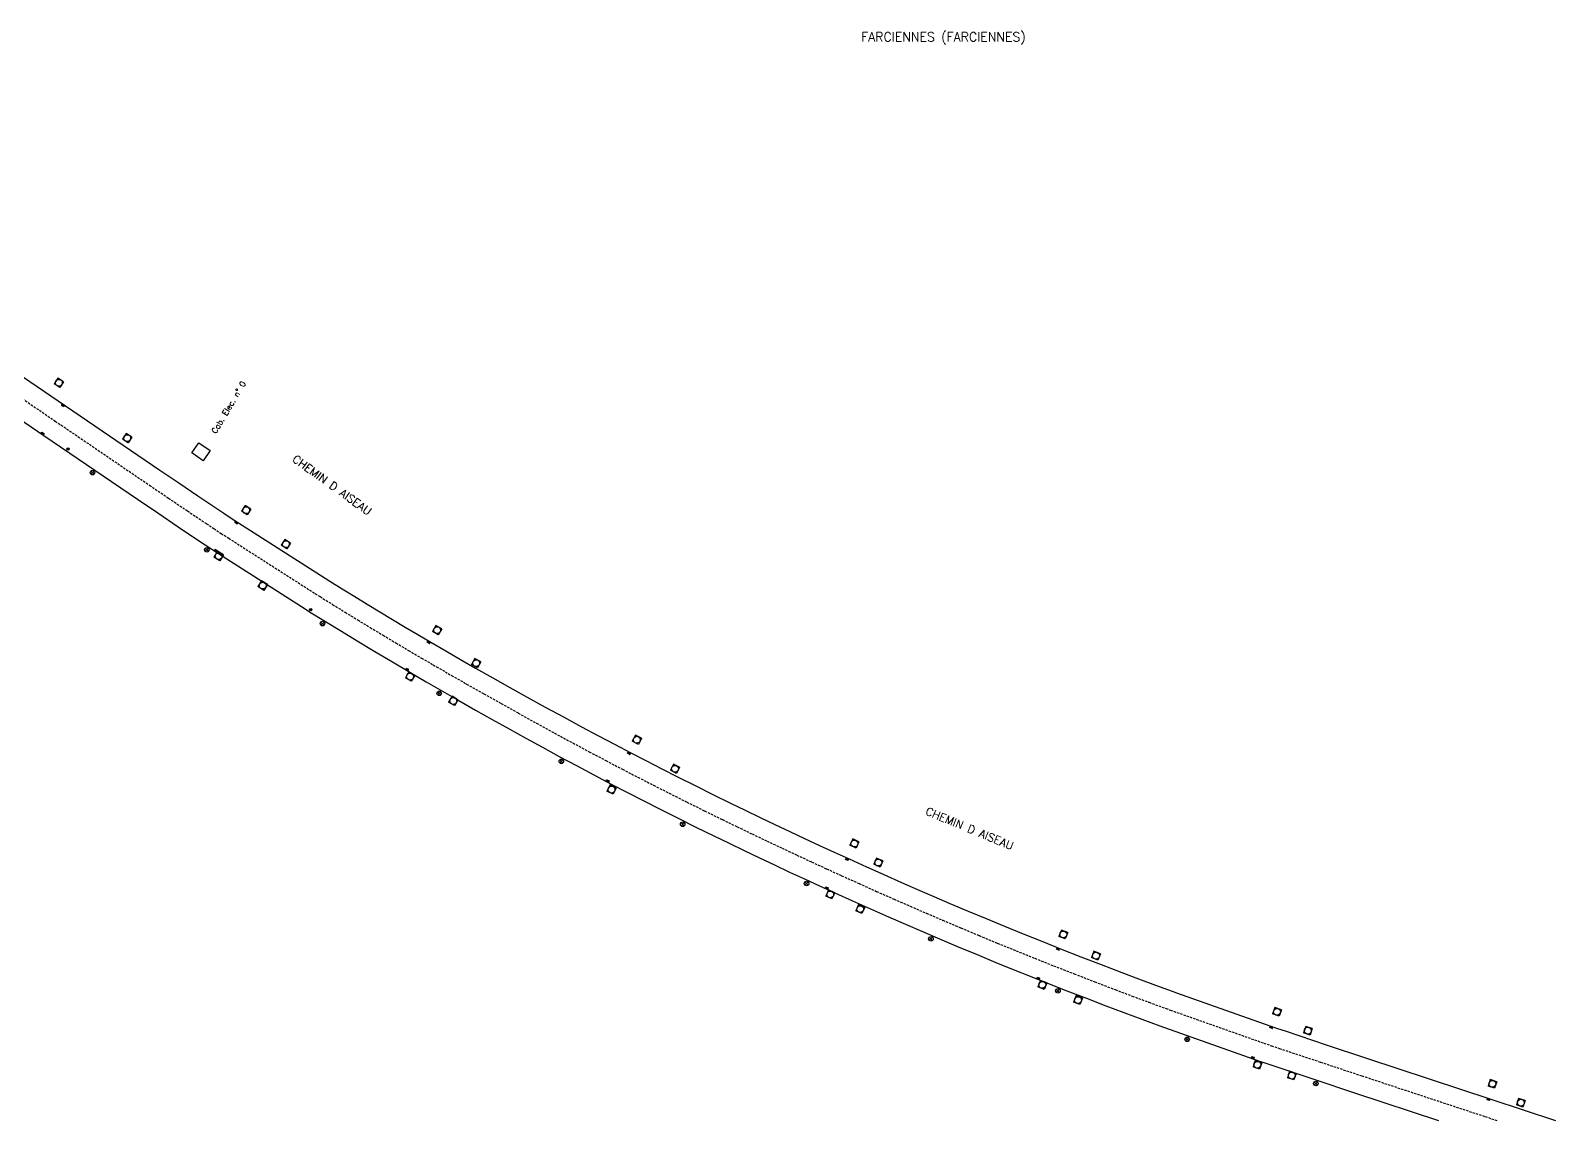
# Model space of a CAD drawing. Header units: millimetres. Extents: x 164000 to 164668, y 125000 to 125495.
# Drawn here: x 164334.8 to 164668.2, y 125000 to 125238.3 of the extents above; entities that cross this region are included whole.
import ezdxf
from ezdxf.enums import TextEntityAlignment as Align

# ---------------------------------------------------------------- set-up
doc = ezdxf.new("R2010")
doc.units = ezdxf.units.MM
doc.linetypes.add('DASHED', pattern=[0.75, 0.5, -0.25])
doc.layers.get('0').update_dxf_attribs({"linetype": 'CONTINUOUS'})
for name, color, linetype in [('W0001', 6, 'DASHED'), ('W0008', 7, 'CONTINUOUS'), ('W0400', 7, 'CONTINUOUS'), ('W0420', 7, 'CONTINUOUS'), ('W0431', 7, 'CONTINUOUS'), ('W0469', 7, 'CONTINUOUS'), ('W0856', 7, 'CONTINUOUS'), ('W0980', 7, 'CONTINUOUS'), ('W0989', 7, 'CONTINUOUS'), ('W0991', 7, 'CONTINUOUS')]:
    doc.layers.add(name, color=color, linetype=linetype)
doc.styles.get("Standard").update_dxf_attribs({"font": 'romans.shx', "width": 0.85})

# ---------------------------------------------------------------- blocks, each defined once
blk = doc.blocks.new('T420')
for p, q in [((0.75, 0.75), (-0.75, 0.75)), ((-0.75, 0.75), (-0.75, -0.75)), ((0.75, 0.75), (0.75, -0.75)), ((0.75, -0.75), (-0.75, -0.75))]:
    blk.add_line(p, q)
blk.add_ellipse((0, 0), major_axis=(-0.53, 0.53), ratio=1, start_param=3.926991, end_param=10.210176)
blk = doc.blocks.new('T400')
for p, q in [((-0.15, 0.3), (0.15, 0.3)), ((-0.15, -0.25), (-0.15, 0.3)), ((-0.15, 0.15), (0.15, 0.15)), ((-0.15, 0), (0.15, 0)), ((0.15, 0.3), (0.15, -0.25)), ((-0.15, -0.15), (0.15, -0.15)), ((-0.15, -0.25), (-0.15, -0.3)), ((-0.15, -0.3), (0.15, -0.3)), ((0.15, -0.3), (0.15, -0.25))]:
    blk.add_line(p, q)
blk = doc.blocks.new('T469')
at = {"color": 0, "linetype": 'Continuous', "flags": 128}
for points in [[(-0.35, 0.35), (0.35, -0.35)], [(-0.35, -0.35), (0.35, 0.35)]]:
    blk.add_lwpolyline(points, dxfattribs=at)
at = {"color": 0, "linetype": 'Continuous'}
blk.add_circle((0, 0), 0.5, dxfattribs=at)
blk = doc.blocks.new('T856')
for p, q in [((-0.125, 0), (0.125, 0)), ((0, 0.125), (0, -0.125))]:
    blk.add_line(p, q)
blk.add_ellipse((0, 0), major_axis=(-0.177, 0.177), ratio=1, start_param=3.9269908, end_param=10.2101761)

msp = doc.modelspace()

# ---------------------------------------------------------------- linework, layer by layer
at = {"layer": 'W0001'}
msp.add_lwpolyline([(164311.93, 125172.12), (164340.21, 125152.87), (164360.81, 125138.85), (164364.95, 125136.04), (164369.1, 125133.24), (164373.27, 125130.45), (164374.88, 125129.38), (164376.5, 125128.32), (164378.12, 125127.27), (164397.03, 125115.18), (164398.1, 125114.5), (164400.84, 125112.79), (164403.58, 125111.1), (164406.33, 125109.42), (164409.08, 125107.75), (164411.87, 125106.07), (164414.66, 125104.4), (164417.46, 125102.74), (164420.27, 125101.09), (164423.54, 125099.18), (164426.82, 125097.29), (164430.11, 125095.41), (164433.88, 125093.27), (164437.66, 125091.15), (164441.44, 125089.05), (164445.4, 125086.86), (164449.37, 125084.69), (164453.35, 125082.53), (164456.96, 125080.6), (164460.57, 125078.68), (164464.19, 125076.78), (164467.6, 125075.02), (164471.01, 125073.27), (164474.43, 125071.54), (164478.29, 125069.6), (164482.17, 125067.68), (164486.05, 125065.78), (164489.3, 125064.2), (164492.57, 125062.63), (164495.83, 125061.07), (164499.11, 125059.53), (164502.35, 125058.01), (164505.6, 125056.5), (164508.86, 125055), (164512.12, 125053.51), (164515.94, 125051.79), (164519.76, 125050.08), (164523.59, 125048.38), (164527.13, 125046.83), (164530.68, 125045.29), (164534.23, 125043.77), (164538.21, 125042.08), (164542.19, 125040.41), (164546.19, 125038.76), (164550.28, 125037.1), (164554.38, 125035.45), (164558.49, 125033.81), (164562.97, 125032.06), (164567.46, 125030.32), (164571.95, 125028.6), (164575.65, 125027.2), (164579.35, 125025.83), (164583.06, 125024.47), (164584.02, 125024.12), (164604.44, 125016.92), (164606.12, 125016.33), (164607.8, 125015.76), (164616.84, 125012.76), (164625.87, 125009.76), (164652.82, 125000.86), (164655.42, 125000)], dxfattribs=at)
at = {"layer": 'W0008'}
for points in [[(164314.19, 125175.44), (164342.47, 125156.19), (164363.07, 125142.17), (164367.2, 125139.37), (164371.35, 125136.57), (164375.5, 125133.79), (164377.09, 125132.73), (164378.68, 125131.69), (164380.29, 125130.65), (164399.18, 125118.57), (164400.24, 125117.9), (164402.96, 125116.21), (164405.69, 125114.52), (164408.42, 125112.85), (164411.16, 125111.19), (164413.94, 125109.51), (164416.72, 125107.85), (164419.5, 125106.2), (164422.3, 125104.56), (164425.56, 125102.66), (164428.82, 125100.77), (164432.1, 125098.9), (164435.85, 125096.77), (164439.62, 125094.66), (164443.39, 125092.56), (164447.34, 125090.38), (164451.29, 125088.22), (164455.26, 125086.07), (164458.85, 125084.14), (164462.45, 125082.24), (164466.05, 125080.34), (164469.44, 125078.59), (164472.83, 125076.85), (164476.23, 125075.12), (164480.08, 125073.2), (164483.94, 125071.29), (164487.81, 125069.39), (164491.05, 125067.82), (164494.3, 125066.25), (164497.56, 125064.7), (164500.82, 125063.16), (164504.05, 125061.65), (164507.29, 125060.14), (164510.53, 125058.65), (164513.78, 125057.17), (164517.58, 125055.45), (164521.39, 125053.74), (164525.21, 125052.05), (164528.74, 125050.51), (164532.27, 125048.98), (164535.8, 125047.46), (164539.77, 125045.78), (164543.74, 125044.12), (164547.71, 125042.48), (164551.79, 125040.82), (164555.88, 125039.17), (164559.97, 125037.55), (164564.43, 125035.8), (164568.9, 125034.07), (164573.38, 125032.35), (164577.05, 125030.96), (164580.74, 125029.6), (164584.42, 125028.25), (164585.37, 125027.91), (164605.77, 125020.71), (164607.42, 125020.13), (164609.08, 125019.57), (164618.1, 125016.57), (164627.13, 125013.58), (164654.08, 125004.67), (164668.22, 125000)], [(164310.12, 125168.51), (164337.73, 125149.72), (164358.16, 125135.82), (164362.61, 125132.8), (164367.06, 125129.8), (164371.53, 125126.8), (164372.97, 125125.84), (164374.41, 125124.89), (164375.87, 125123.96), (164394.82, 125111.84), (164395.82, 125111.22), (164399.28, 125109.07), (164402.75, 125106.94), (164406.24, 125104.82), (164410.06, 125102.52), (164413.9, 125100.24), (164417.74, 125097.97), (164421.29, 125095.89), (164424.85, 125093.83), (164428.41, 125091.78), (164432.07, 125089.7), (164435.74, 125087.63), (164439.42, 125085.58), (164443.06, 125083.57), (164446.71, 125081.57), (164450.37, 125079.59), (164454.15, 125077.56), (164457.94, 125075.55), (164461.74, 125073.55), (164465.32, 125071.69), (164468.9, 125069.85), (164472.49, 125068.03), (164476.38, 125066.07), (164480.29, 125064.13), (164484.2, 125062.21), (164487.51, 125060.6), (164490.82, 125059), (164494.15, 125057.42), (164497.47, 125055.85), (164500.75, 125054.31), (164504.04, 125052.79), (164507.32, 125051.28), (164510.62, 125049.78), (164514.53, 125048.02), (164518.45, 125046.27), (164522.37, 125044.54), (164526.09, 125042.92), (164529.81, 125041.31), (164533.54, 125039.72), (164537.64, 125037.98), (164541.75, 125036.27), (164545.87, 125034.57), (164549.63, 125033.03), (164553.39, 125031.52), (164557.17, 125030.02), (164561.4, 125028.36), (164565.64, 125026.72), (164569.88, 125025.09), (164573.81, 125023.61), (164577.74, 125022.15), (164581.68, 125020.71), (164582.71, 125020.34), (164603.51, 125012.99), (164604.87, 125012.52), (164606.23, 125012.06), (164615.35, 125009.02), (164624.49, 125006), (164642.65, 125000)]]:
    msp.add_lwpolyline(points, dxfattribs=at)
at = {"layer": 'W0431'}
msp.add_lwpolyline([(164372.57, 125144.19), (164370.06, 125145.91), (164371.6, 125148.13), (164374.1, 125146.42), (164372.57, 125144.19)], dxfattribs=at)

# ---------------------------------------------------------------- block references
at = {"layer": 'W0400'}
for p, rotation in [((164341.89, 125156.3), 235.7559764708022), ((164337.46, 125150.17), 55.75597646955924), ((164379.77, 125130.67), 57.18716092287524), ((164375.34, 125124.58), 57.20010047544169), ((164421.83, 125104.54), 59.54816314634355), ((164417.17, 125098.59), 59.44480449666877), ((164465.62, 125080.25), 62.31637993308356), ((164461.01, 125074.21), 62.28628868722391), ((164513.31, 125057.07), 65.47985914066653), ((164508.91, 125050.84), 65.5507142914298), ((164559.46, 125037.49), 68.33203307434547), ((164555.17, 125031.09), 68.32364330408579), ((164606.1, 125020.34), 70.81397106994861), ((164602.07, 125013.74), 70.53522136814289), ((164653.58, 125004.59), 71.71634830192872)]:
    msp.add_blockref('T400', p, dxfattribs=dict(at, rotation=rotation))
at = {"layer": 'W0420'}
for p, rotation in [((164340.97, 125161.25), 325.7559764708022), ((164355.92, 125149.16), 325.7813067498946), ((164381.93, 125133.4), 327.4217011243119), ((164390.63, 125125.97), 327.4217011243119), ((164375.93, 125123.39), 327.4217011243119), ((164385.55, 125116.92), 327.4217011243119), ((164423.68, 125107.17), 329.6776269138981), ((164432.24, 125099.95), 330.138481706809), ((164417.77, 125097.02), 329.6776269138981), ((164427.23, 125091.7), 330.138481706809), ((164467.37, 125083.23), 332.541679231651), ((164475.7, 125076.88), 333.0778131662681), ((164461.83, 125072.33), 332.541679231651), ((164514.92, 125060.54), 335.550714291765), ((164520.15, 125056.38), 335.9781521979632), ((164509.64, 125049.41), 335.550714291765), ((164516.2, 125046.2), 335.9781521979632), ((164560.61, 125040.66), 338.3236433050172), ((164567.73, 125036.03), 338.8301708387593), ((164556.01, 125029.64), 338.3236433050172), ((164556.02, 125029.63), 338.3236433050172), ((164563.81, 125026.32), 338.8301708387593), ((164563.82, 125026.31), 338.8301708387593), ((164607.33, 125023.75), 340.8035494862979), ((164614.07, 125019.63), 341.6097982976133), ((164603.04, 125012.18), 340.5352213683478), ((164610.55, 125009.8), 341.6097982976133), ((164654.42, 125008), 341.7243712185951), ((164660.62, 125003.88), 341.6800677951422)]:
    msp.add_blockref('T420', p, dxfattribs=dict(at, rotation=rotation))
at = {"layer": 'W0469'}
for p in [(164348.34, 125141.6), (164373.34, 125124.74), (164398.64, 125108.61), (164424.15, 125093.38), (164450.85, 125078.51), (164477.38, 125064.75), (164504.47, 125051.79), (164531.65, 125039.71), (164559.42, 125028.34), (164587.69, 125017.73), (164615.82, 125008.09)]:
    msp.add_blockref('T469', p, dxfattribs=at)
at = {"layer": 'W0856'}
for p in [(164342.96, 125146.76), (164396.07, 125111.64)]:
    msp.add_blockref('T856', p, dxfattribs=at)

# ---------------------------------------------------------------- texts
at = {"layer": 'W0980'}
msp.add_text('FARCIENNES (FARCIENNES)', height=2, dxfattribs=at).set_placement((164534.4, 125236.73), align=Align.MIDDLE)
at = {"layer": 'W0989'}
for rotation, p in [(324.1762, (164392.38, 125144.91)), (337.5, (164530.63, 125067.75))]:
    msp.add_text('CHEMIN D AISEAU', height=1.75, rotation=rotation, dxfattribs=at).set_placement(p, align=Align.MIDDLE_LEFT)
at = {"layer": 'W0991'}
msp.add_text('Cab. Elec. n° 0', height=1.25, rotation=59.2462, dxfattribs=at).set_placement((164378.65, 125155.56), align=Align.CENTER)

doc.saveas('drawing.dxf')
